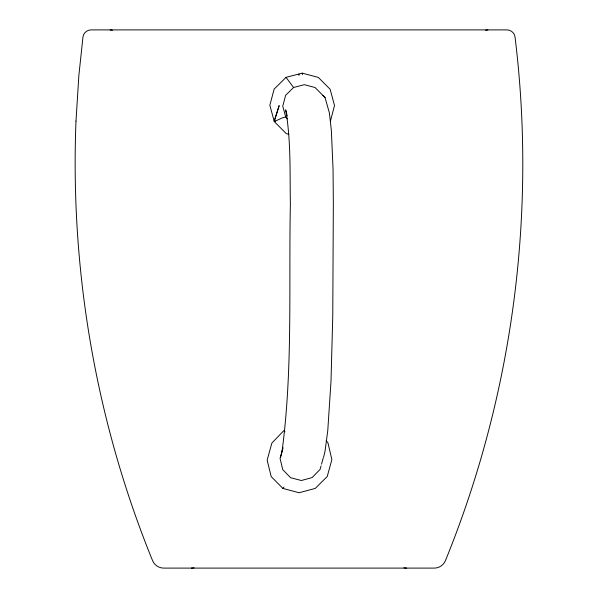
<?xml version="1.0" encoding="UTF-8"?>
<svg xmlns="http://www.w3.org/2000/svg" width="598" height="598" viewBox="0 0 598 598"><rect width="100%" height="100%" fill="white"/><g stroke="black" fill="none" stroke-linecap="round" stroke-linejoin="round"><path stroke-width="0.9" d="M282.054 451.326C292.93 369.317 288.692 286.136 290.374 203.671C289.798 172.411 291.091 140.724 285.665 109.823L287.264 115.997M323.54 457.395L325.02 451.326L327.771 430.612L331.008 381.113L332.757 316.447L333.34 203.671L333.041 168.972L331.352 130.364L329.371 112.865L325.065 97.579L315.049 87.525L304.337 84.669L293.551 87.51L285.62 95.336L282.749 106.13L285.709 116.999L287.548 118.853M330.455 121.073L334.506 105.502L330.141 89.274L318.353 77.434L302.282 73.143L286.046 77.344L274.146 89.087L269.84 105.278L274.28 121.581L286.24 133.593L288.797 134.311M280.574 457.395L283.086 447.7M321.044 465.924L320.094 469.385L312.111 477.578L301.362 480.508L290.568 477.697L282.757 469.662L280.058 458.442L282.465 449.689M321.522 464.19L323.174 458.12M274.138 121.073L279.169 105.562L274.437 121.073L275.312 121.073L274.28 121.581L282.503 117.791L285.709 116.999M284.992 431.838L284.02 430.425L271.851 443.096L267.149 460.161L271.2 476.599L282.899 488.417L283.945 487.026M485.539 30.229L487.893 29.9M191.36 568.1L194.044 567.831M110.107 29.9L112.461 30.229M403.956 567.831L406.64 568.1M282.899 488.417L299.12 492.745L315.258 488.417L327.248 476.494L331.868 459.6L327.891 442.625L326.157 440.741M322.905 95.418L325.065 97.579M293.551 87.51L286.046 77.344M302.282 73.143L302.476 74.653M299 74.047L299 75.4M75.991 121.073C70.033 270.752 95.979 421.672 152.497 560.453C154.209 564.975 158.851 568.145 163.688 568.1L434.312 568.1C439.149 568.145 443.791 564.975 445.503 560.453C512.591 395.667 536.742 213.71 515.05 37.121C514.699 33.129 511.021 29.833 507.014 29.9L90.986 29.9C86.979 29.833 83.301 33.129 82.95 37.121L78.869 75.4L75.991 121.073"/></g></svg>
